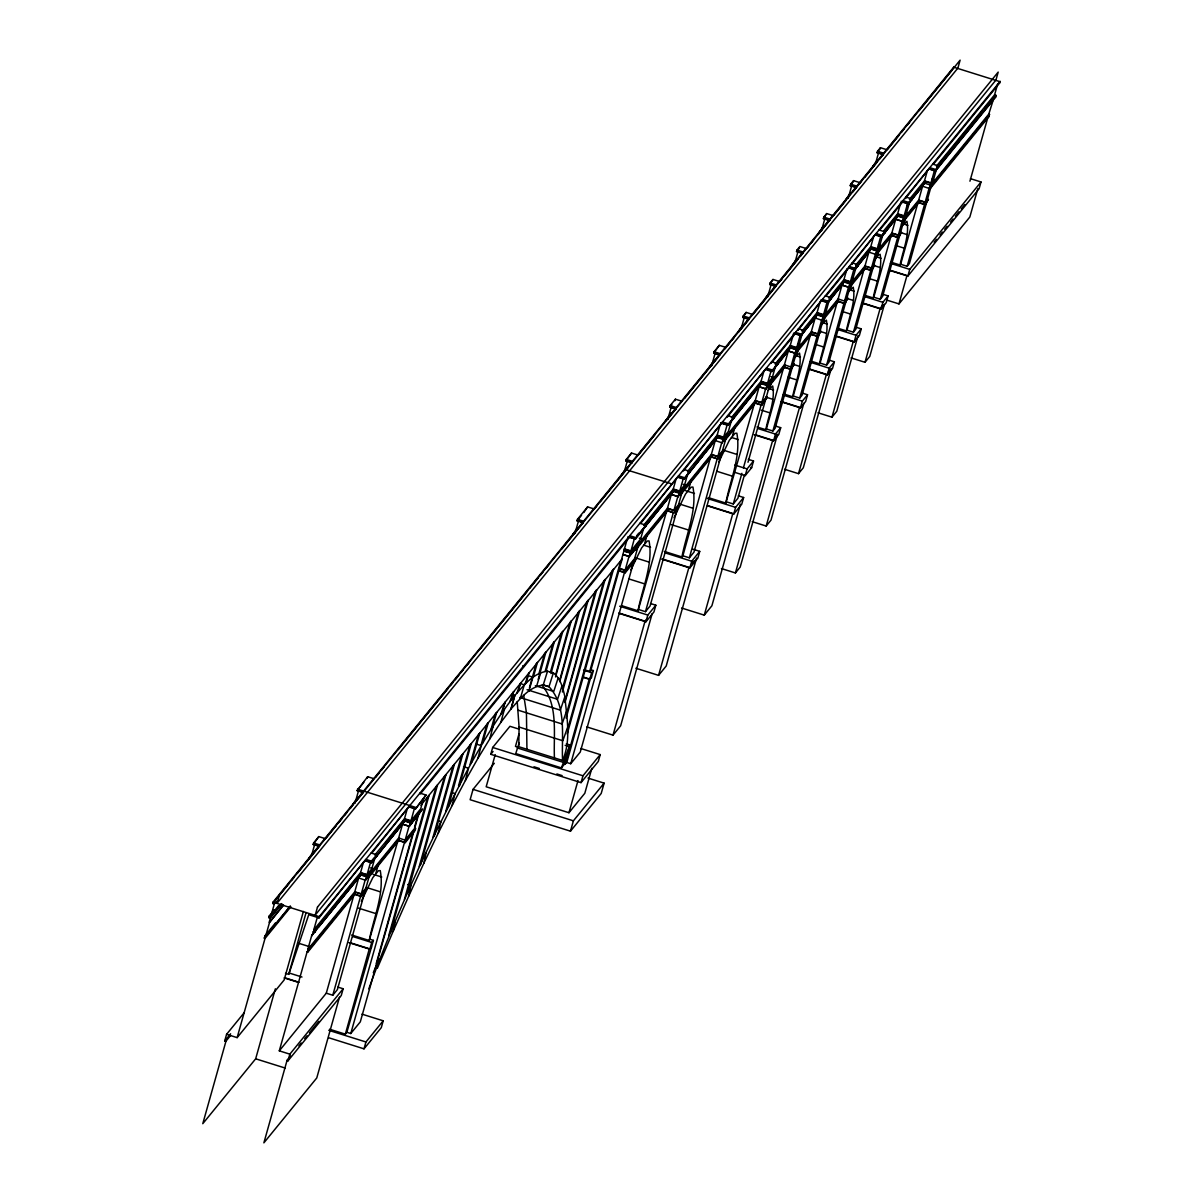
<?xml version="1.0" encoding="UTF-8"?>
<svg xmlns="http://www.w3.org/2000/svg" width="1203" height="1203" viewBox="0 0 1203 1203"><rect width="100%" height="100%" fill="white"/><g stroke="black" fill="none" stroke-linecap="round" stroke-linejoin="round"><path stroke-width="1.5" d="M517.215 701.605L519.079 727.048L518.794 746.717L562.568 760.446C571.395 740.477 566.763 717.74 564.869 696.702C562.884 688.101 560.793 678.567 553.365 672.913L550.102 671.906M526.929 749.274L526.448 712.808L523.756 695.349M554.433 757.89C553.38 734.086 558.568 704.943 542.057 685.349M562.568 760.446C561.38 736.251 567.094 705.95 548.989 686.718L542.493 684.672M361.306 901.333L372.81 877.634L378.419 870.761L380.253 870.611C384.599 893.769 373.516 917.769 369.231 940.505L351.667 935.002M630.838 569.921L641.59 547.936L647.214 541.049L649.049 540.899C653.394 564.057 642.297 588.056 638.011 610.808L622.207 605.846M673.996 517.771L685.499 494.072L691.108 487.2L692.943 487.05C697.289 510.207 686.206 534.207 681.921 556.944L664.357 551.44M718.642 462.208L729.394 440.223L735.003 433.351L736.853 433.2C741.183 456.358 730.101 480.358 725.815 503.095L708.251 497.591M768.025 390.404L772.687 386.013C775.394 400.479 768.461 415.486 765.785 429.697L757.003 426.945M794.882 357.471L799.529 353.08C802.251 367.547 795.318 382.554 792.642 396.764L783.86 394.013M821.739 324.524L826.386 320.133C829.108 334.599 822.175 349.607 819.499 363.817L810.717 361.065M848.581 291.592L853.243 287.201C855.95 301.667 849.032 316.675 846.356 330.885L837.574 328.133M873.919 261.397L877.378 255.833L880.1 254.254C882.807 268.72 875.874 283.728 873.198 297.938L864.416 295.186M902.295 225.698L906.942 221.322C909.663 235.788 902.731 250.795 900.055 265.006L891.273 262.254M368.795 988.881C396.043 913.137 430.704 839.589 468.448 768.206C482.418 743.078 496.899 718.056 514.794 695.469C523.846 685.575 533.215 672.898 547.515 671.214L553.365 672.913L548.989 686.718L543.23 685.033C529.109 686.702 519.876 699.229 510.944 709.003L514.794 695.469L511.546 694.447M377.306 968.355L393.246 931.092L395.201 921.107M393.246 931.092L408.749 896.07L410.945 885.528L407.697 884.506M408.749 896.07L423.772 863.393L426.193 852.341M423.772 863.393L438.238 833.183L440.884 821.664L437.636 820.641M438.238 833.183L452.133 805.529L454.99 793.574L451.742 792.566M452.133 805.529L465.366 780.536L468.448 768.206L463.561 766.672M465.366 780.536L477.937 758.311L481.2 745.619L476.328 744.101M477.937 758.311L489.771 738.898L493.215 725.92M489.771 738.898L500.839 722.386L504.448 709.138M514.794 695.469L511.095 708.808L500.839 722.386M230.69 1035.362L225.773 1041.377L224.69 1041.046L226.585 1034.309L244.344 1012.52M225.984 1041.136L202.781 1123.692L255.668 1058.805L275.352 988.806M268.991 917.378L269.472 915.648M272.901 903.303L273.322 901.799M264.359 937.994L264.991 935.799M269.201 922.19L270.299 918.265L282.013 903.904M274.209 909.829L269.171 916.024L270.795 916.536L274.284 904.1L276.63 901.212M226.585 1034.309L237.141 1037.633L265.021 938.445L290.87 906.731M275.487 922.912L264.825 935.994L265.637 936.25L269.532 922.415L283.622 905.122M313.607 842.987L319.697 844.897L319.276 846.401L313.186 844.491L313.607 842.987L318.81 836.596L324.9 838.521M311.637 855.258L314.63 844.596L319.502 846.13M318.81 836.596L313.186 844.491M303.397 911.453L284.134 979.979L237.141 1037.633M285.487 973.332L288.735 974.34L305.968 913.032M279.291 1050.836L307.171 951.663L354.163 894.009L360.659 896.055L332.78 995.227L326.284 993.197L279.291 1050.836L289.848 1054.159L343.156 988.761L337.893 987.107M307.171 951.663L307.983 951.919L354.825 894.461L361.321 896.491L366.84 888.28L361.938 894.295L355.441 892.25L308.6 949.708L307.788 949.468L311.667 935.633L316.374 929.859M312.148 935.663L313.261 931.739L319.111 924.566M370.509 867.874L373.772 868.897L368.404 875.468L361.908 873.438L315.366 930.52L313.742 930.009L317.246 917.558L318.87 918.069L365.907 859.393L371.998 861.303L405.802 819.589L412.298 821.619L422.584 809.017L409.396 826.386L402.9 824.356L403.997 820.431L386.208 842.265M307.983 951.919L308.6 949.708M315.186 931.874L315.682 930.145M319.096 917.784L319.517 916.28M363.592 791.048L363.171 792.551L357.08 790.642L367.637 776.717L373.727 778.627M355.035 803.183L358.524 790.747L363.411 792.266M287.081 1060.294L263.878 1142.85L316.765 1077.963L339.472 997.197M367.201 778.221L367.637 776.717M290.6 1055.963L286.87 1060.55L287.953 1060.881L289.848 1054.159M326.284 993.197L354.163 894.009M307.788 949.468L354.78 891.814L358.659 877.979L365.501 880.25L398.058 840.16L404.554 842.205L414.088 830.506L360.314 1021.843L350.78 1033.527L346.855 1032.294L345.336 1034.159L329.577 1029.212M358.99 878.205L360.103 874.28M313.742 930.009L360.584 872.551L363.592 861.874M354.825 894.461L355.441 892.25M311.667 935.633L361.908 873.438M361.276 893.859L365.171 880.025L369.757 874.386L365.877 888.22L361.276 893.859L354.78 891.814M365.501 880.25L366.599 876.325L361.727 874.792M360.584 872.551L367.08 874.581L370.584 862.145L374.148 857.769M361.321 896.491L361.938 894.295M365.471 860.897L371.577 862.807L371.998 861.303M368.404 875.468L367.923 877.213L361.411 875.167M375.336 856.325L371.832 868.761L367.08 874.581M376.78 856.416L377.201 854.912L371.11 853.002M373.276 870.626L373.772 868.897M343.156 988.761L341.261 995.498L287.953 1060.881M375.907 873.137L378.404 864.265M369.231 940.505L398.058 840.16M373.246 869.167L398.674 837.965L402.569 824.13L409.065 826.175L405.185 839.995L414.689 828.326L418.584 814.506L410.118 824.882M374.825 855.077L404.494 818.702L407.486 808.025M369.171 876.852L398.719 840.611L399.336 838.401L368.614 876.1M345.336 1034.159L369.351 948.746L350.088 942.701M371.577 862.807L405.802 819.589M371.862 853.077L409.802 805.544M348.945 942.656L369.817 949.197L371.712 942.475L373.426 940.37L370.178 939.348M346.855 1032.294L373.426 940.37M350.78 1033.527L404.554 842.205M409.396 826.386L410.494 822.476M404.494 818.702L410.99 820.732L414.479 808.296L409.606 806.762M405.216 842.641L405.832 840.446L415.652 828.401L415.035 830.596L405.216 842.641L398.719 840.611M409.381 807.048L415.471 808.957L426.027 795.033L419.922 793.123M412.298 821.619L411.817 823.363L405.321 821.318M376.208 963.618L413.516 830.897M414.524 827.303L418.554 812.957M419.065 814.536L420.163 810.611L418.012 813.243M423.651 798.206L420.659 808.882L410.99 820.732M426.027 795.033L415.471 808.957M388.659 935.829L427.651 797.108L429.035 795.409L390.539 932.325M404.419 899.438L436.103 786.732L437.486 785.033L407.486 893.348M328.614 1037.723L364.013 1048.836L365.938 1041.978L383.201 1020.806L361.968 1014.144M419.245 866.416L444.554 776.356L445.937 774.657L420.629 864.716M433.035 837.093L453.02 765.98L454.403 764.281L434.268 835.89M383.201 1020.806L381.291 1027.648L364.013 1048.836M445.727 811.649L461.471 755.619L462.854 753.92L448.524 806.446M458.538 785.77L469.922 745.243L471.305 743.544L459.366 786.04M470.087 764.356L478.388 734.868L479.771 733.168L471.471 762.657M480.583 746.732L486.839 724.492L488.223 722.792L482.448 743.319M494.313 763.273L473.05 789.363L470.132 799.709L570.478 831.168L601.199 793.484L604.117 783.138L587.981 778.085M491.035 729.304L495.29 714.116L496.674 712.417L491.937 729.289M500.884 713.935L505.14 702.056L502.268 712.236M580.748 748.492L600.222 754.597L598.297 761.439L581.034 782.627L490.764 754.311L492.689 747.469L509.952 726.296L518.809 729.063M509.861 701.74L513.591 691.68L511.245 700.056M495.215 754.627L486.177 786.777L568.959 812.732L584.808 793.288L591.831 768.281M516.809 693.214L520.553 683.139L518.192 691.514M524.764 684.642L529.004 672.763L526.147 682.943M529.44 687.71L536.072 664.086L537.455 662.402L533.666 675.891M577.47 519.32L583.56 521.23L583.139 522.734L577.049 520.824L577.47 519.32L587.59 506.899L593.696 508.809M575.004 533.365L578.493 520.914M519.034 733.77L515.47 746.401L518.162 747.243M519.23 742.672L515.756 753.574L561.41 767.89L564.493 764.116L569.891 744.928L566.357 743.83M538.764 674.236L544.538 653.725L545.921 652.026L538.222 679.379M587.59 506.899L583.801 512.538M545.185 671.109L552.989 643.349L554.372 641.65L546.087 671.139M550.463 672.056L561.44 632.973L562.824 631.274L550.944 673.56M555.545 676.928L571.29 620.898L569.906 622.598L555.575 675.139M559.756 681.635L579.741 610.538L578.357 612.222L559.59 680.597M626.297 459.426L632.387 461.335L631.966 462.839L625.861 460.929L626.297 459.426L631.5 453.035L637.59 454.96M562.523 688.311L586.808 601.861L588.207 600.162L562.387 692.011M624.312 471.696L627.319 461.035M631.5 453.035L625.861 460.929M564.974 702.492L596.658 589.786L595.274 591.485L565.275 699.8M566.252 714.432L603.726 581.109L605.109 579.41L566.117 718.131M567.32 730.371L612.177 570.733L613.575 569.034L567.184 734.056M561.41 767.89L569.891 744.928M584.793 669.876L589.696 671.409L620.838 560.628L622.162 559.004L420.87 805.213M626.853 540.327L621.695 558.869M625.184 572.823L625.801 570.613L635.62 558.568L635.004 560.778L625.184 572.823L618.748 570.793L622.162 559.004M589.696 671.409L591.004 669.815L618.883 570.628L624.507 572.402L634.041 560.703L580.267 752.04L570.733 763.725L566.793 762.491L564.493 764.116M565.29 764.356L589.29 678.943L591.485 677.289L593.38 670.567L591.004 669.815M420.328 793.935L629.44 537.41L629.77 535.711L635.861 537.621L674.597 489.877L681.093 491.907L686.447 485.335L683.199 484.313M583.29 677.379L589.771 679.409L591.665 672.672L593.38 670.567M566.793 762.491L590.808 677.078M670.191 405.576L676.281 407.486L675.86 408.99L669.77 407.08L670.191 405.576L675.394 399.185L681.484 401.095M570.733 763.725L624.507 572.402M619.515 568.418L625.139 570.177L629.034 556.342L636.432 547.275M667.725 419.621L671.214 407.185L676.086 408.704M629.034 556.342L622.868 554.523L629.364 556.568L630.462 552.643L623.665 550.989L631.786 553.53L642.552 539.185L639.304 538.162M624.447 548.869L630.958 550.914L634.447 538.463M632.823 537.952L629.349 537.215L635.44 539.124L635.861 537.621M674.973 400.689L675.394 399.185M638.552 544.673L634.658 558.508L625.139 570.177M639.034 544.703L639.77 542.102M643.62 528.388L640.613 539.049L630.958 550.914M645.56 526.703L645.996 525.2L639.891 523.29M642.071 540.914L642.552 539.185M568.959 812.732L577.996 780.582M644.703 543.425L647.199 534.553M581.034 782.627L582.959 775.785L600.222 754.597M570.478 831.168L573.395 820.822L604.117 783.138M638.011 610.808L666.853 510.448L629.364 556.568M667.47 508.252L671.349 494.418L677.86 496.463L682.447 490.824L678.552 504.659L673.966 510.283L667.47 508.252L642.026 539.455M672.793 490.719L671.68 494.644L678.176 496.689L686.447 485.335M643.605 525.365L673.274 488.989L676.266 478.313M635.59 550.042L667.5 510.899L668.282 508.508M635.44 539.124L674.597 489.877M640.643 523.365L678.582 475.832L684.687 477.741L718.492 436.027L724.988 438.057L730.356 431.486L729.86 433.215M709.199 367.381L713.981 360.389M714.086 351.727L720.191 353.637L719.755 355.141L713.665 353.231L714.086 351.727L719.304 345.336L725.394 347.246L724.973 348.75L729.529 343.156M711.62 365.772L715.123 353.336L718.371 354.359M719.304 345.336L713.665 353.231M638.973 609.635L645.47 611.665L673.349 512.493L667.665 510.704M673.966 510.283L677.86 496.463M678.176 496.689L679.289 492.764M673.274 488.989L679.77 491.019L683.274 478.583L678.402 477.05M674.011 512.929L679.53 504.719L674.011 512.929L667.5 510.899M678.161 477.335L684.266 479.245L684.687 477.741M681.093 491.907L680.597 493.651L674.101 491.606M586.823 726.928L613.019 735.138L645.034 621.199L647.214 618.522M619.56 613.515L645.921 621.786L647.815 615.064L655.846 605.199L650.567 603.545M682.928 490.854L684.026 486.944L680.477 491.305M688.011 472.764L684.522 485.2L679.77 491.019M689.469 472.854L689.89 471.35L683.8 469.441M652.161 613.65L620.643 725.785L613.019 735.138M655.846 605.199L653.951 611.936L645.921 621.786M688.597 489.576L691.093 480.704M743.243 315.953L749.349 317.863L748.928 319.381L742.822 317.457L743.243 315.953L746.146 312.404L752.251 314.314M741.274 328.224L744.281 317.562L749.153 319.096M746.146 312.404L742.822 317.457M682.868 555.786L710.747 456.599L717.244 458.644L721.845 453.005L693.966 552.192L689.364 557.816L682.868 555.786L681.921 556.944M685.936 485.606L711.364 454.403L715.259 440.569L722.086 442.824L754.642 402.749L761.153 404.794L743.409 467.907M715.59 440.794L716.687 436.869L723.183 438.915L722.086 442.824M687.514 471.516L717.168 435.14L720.176 424.464M711.409 457.05L712.026 454.839L718.522 456.884L723.424 450.869L717.905 459.08L711.409 457.05L680.672 494.734M684.266 479.245L718.492 436.027M683.379 470.944L722.492 421.982L728.582 423.892L762.386 382.178L768.897 384.208L774.251 377.637L771.003 376.614M689.364 557.816L717.244 458.644M711.364 454.403L717.86 456.433L721.755 442.614M717.168 435.14L723.68 437.17L727.168 424.734L720.672 422.689M717.905 459.08L718.522 456.884M722.071 423.486L728.161 425.396L728.582 423.892M724.988 438.057L724.507 439.802L718.011 437.757M635.876 668.251L658.582 675.364L688.943 567.35L662.748 559.139M765.213 298.675L768.747 293.186M661.695 559.124L689.815 567.936L691.71 561.199L699.74 551.35L692.717 549.139M726.823 437.005L727.559 434.388M731.424 420.689L728.416 431.351L723.68 437.17M770.1 283.021L776.191 284.931L775.77 286.434L769.679 284.525L770.1 283.021L773.003 279.457L779.093 281.367M733.364 419.005L733.785 417.501L727.695 415.591L727.274 417.095L766.386 368.133L772.476 370.043L791.544 346.404L798.055 348.434L801.108 344.69L797.86 343.667M767.634 297.066L771.123 284.63L776.01 286.149M773.003 279.457L769.679 284.525M696.567 557.997L666.206 666.011L658.582 675.364M699.74 551.35L697.86 558.087L689.815 567.936M732.507 435.727L734.988 426.854M796.957 250.074L803.048 251.983L802.627 253.502L796.536 251.577L796.957 250.074L799.86 246.525L805.95 248.435M725.815 503.095L754.642 402.749M755.273 400.554L759.153 386.719L765.649 388.764L770.251 383.125L766.356 396.96L761.77 402.584L755.273 400.554L729.83 431.757M760.221 384.328L759.484 386.945L765.98 388.975L783.815 366.975L790.311 369.02L772.882 431.005L766.386 428.975L765.785 429.697M731.409 417.667L761.078 381.291L764.07 370.614M755.304 403.185L755.92 400.99L762.431 403.035L767.319 397.02L761.8 405.231L755.304 403.185L724.582 440.884M794.988 262.344L797.98 251.683M728.161 425.396L762.386 382.178M726.762 501.937L733.274 503.967L741.89 473.32M761.77 402.584L765.649 388.764M765.98 388.975L767.093 385.065L760.582 383.02M761.078 381.291L767.574 383.321L771.078 370.885L767.815 369.862M761.8 405.231L762.431 403.035M765.965 369.637L772.055 371.547L772.476 370.043M768.897 384.208L768.401 385.937L761.905 383.907M681.575 608.011L704.266 615.139L732.838 513.486L708.402 505.831M744.446 474.899L737.86 498.343L733.274 503.967M747.995 462.268L765.74 399.155L762.296 403.381M707.364 505.816L733.725 514.087L735.604 507.35L743.649 497.501L738.371 495.847M770.732 383.156L771.83 379.231L768.266 383.607M775.815 365.05L772.326 377.501L767.574 383.321M734.657 472.328L745.198 475.636L747.093 468.899L753.529 461.005L748.266 459.351M769.965 387.592L771.529 382.043M777.273 365.156L777.694 363.652L771.589 361.742M773.77 379.366L774.251 377.637M740.462 504.147L711.89 605.786L704.266 615.139M745.198 475.636L751.649 467.726L753.529 461.005M743.649 497.501L741.755 504.222L733.725 514.087M823.814 217.142L829.905 219.051L829.484 220.555L823.393 218.645L823.814 217.142L826.717 213.578L832.807 215.487M821.333 231.187L824.837 218.751L829.709 220.269M826.717 213.578L823.393 218.645M766.386 428.975L783.815 366.975M772.732 379.125L784.431 364.78L788.311 350.945L794.807 352.99L797.093 350.178L793.213 364.013L790.927 366.825L794.807 352.99M795.138 353.216L796.251 349.291L789.739 347.246L788.642 351.171L795.138 353.216L801.108 344.69M775.123 364.058L790.236 345.517L793.724 333.066M768.296 387.261L784.461 367.426L785.078 365.231L767.755 386.479M772.055 371.547L791.544 346.404M795.123 333.863L795.544 332.359L801.649 334.269L801.213 335.772L795.123 333.863L771.168 363.246M790.236 345.517L796.732 347.547L800.236 335.111M790.972 369.456L794.175 364.088L790.972 369.456L784.461 367.426M792.597 366.208L775.168 428.208L772.882 431.005M798.311 347.607L797.589 350.223L791.063 348.133M802.672 332.118L799.168 344.554L796.732 347.547M721.439 568.568L735.409 572.944L772.717 440.208L755.258 434.734M796.822 354.644L798.371 349.111M754.266 434.749L773.589 440.809L775.484 434.072L780.702 427.682L775.424 426.027M804.115 332.223L804.536 330.705L798.446 328.795L798.025 330.299L822.401 299.427L828.491 301.336L828.07 302.84L821.98 300.93M780.702 427.682L778.807 434.418L773.589 440.809M850.656 184.194L856.762 186.104L856.341 187.608L850.235 185.698L850.656 184.194L853.559 180.645L859.664 182.555L859.228 184.059L861.513 181.262M848.19 198.239L851.694 185.803L856.566 187.337M853.138 182.149L853.559 180.645M793.243 396.028L810.657 334.043L817.168 336.073L819.454 333.276L802.025 395.261L799.739 398.073L793.243 396.028L792.642 396.764M800.747 344.75L811.273 331.848L815.168 318.013L821.995 320.269L823.093 316.344L816.596 314.314L809.619 322.87M815.499 318.239L816.596 314.314M801.98 331.111L817.093 312.569L820.085 301.908M811.318 334.479L811.935 332.284L818.431 334.329L821.032 331.141L817.814 336.524L811.318 334.479L796.296 352.9M800.386 336.765L818.401 313.457L824.897 315.502L827.965 311.757L824.702 310.735M799.739 398.073L817.168 336.073M811.273 331.848L817.784 333.878L821.664 320.043M817.093 312.569L823.589 314.615L827.078 302.164L828.717 300.179M817.814 336.524L818.431 334.329M823.95 317.246L820.07 331.081L817.784 333.878M817.92 315.201L824.416 317.231L824.897 315.502M824.431 317.276L825.168 314.66M829.017 300.961L826.025 311.622L823.589 314.615M752.221 521.666L766.176 526.042L799.559 407.276L782.1 401.802M823.679 321.712L825.228 316.163M781.108 401.802L800.446 407.862L802.341 401.14L807.544 394.749L802.281 393.095M830.972 299.276L831.393 297.773L825.303 295.863M827.965 311.757L821.875 320.284M803.86 403.185L770.988 520.147L766.176 526.042M807.544 394.749L805.664 401.471L800.446 407.862M877.513 151.262L883.603 153.172L883.182 154.676L877.092 152.766L877.513 151.262L880.416 147.698L886.506 149.608M875.543 163.533L878.536 152.856L883.423 154.39M820.085 363.095L837.514 301.096L844.01 303.141L826.596 365.126L820.085 363.095L819.499 363.817M827.604 311.818L838.13 298.9L842.025 285.066L848.521 287.111L850.807 284.299L846.912 298.133L844.626 300.945L848.521 287.111M879.995 149.202L880.416 147.698M843.453 281.367L842.356 285.291L848.852 287.337L864.371 268.164L870.867 270.194L853.438 332.193L846.942 330.148L846.356 330.885M828.822 298.179L843.935 279.637L846.942 268.976M821.995 321.381L838.175 301.547L838.792 299.352L822.611 319.186M826.641 304.494L845.258 280.525L851.754 282.555L854.807 278.81L851.559 277.788M848.837 267.983L849.258 266.48L855.348 268.389L854.927 269.893L848.837 267.983L826.025 295.968M848.852 287.337L849.95 283.412M843.935 279.637L850.446 281.667L853.935 269.231L849.062 267.698M844.671 303.577L847.889 298.209L844.671 303.577L838.175 301.547M846.295 300.329L828.882 362.329L826.596 365.126M851.288 284.344L852.025 281.728M784.536 469.275L798.506 473.651L826.416 374.328L808.957 368.855M850.521 288.765L852.085 283.231M809.724 369.411L827.303 374.93L829.183 368.193L834.401 361.802L829.138 360.148M857.829 266.344L858.25 264.825L852.16 262.916L851.739 264.419L876.115 233.532L882.205 235.457L881.784 236.961L875.679 235.051M854.325 280.555L854.807 278.81M834.401 361.802L832.506 368.539L827.303 374.93M846.942 330.148L864.371 268.164M853.288 280.314L864.987 265.968L868.867 252.134L875.709 254.389L881.182 247.607L881.664 245.878L878.416 244.856M869.198 252.359L870.31 248.435L876.807 250.465L875.709 254.389M855.679 265.231L870.792 246.69L873.784 236.029M865.032 268.6L865.649 266.404L872.145 268.449L874.731 265.262L871.528 270.645L865.032 268.6L848.852 288.449M854.626 270.164L872.115 247.577L878.611 249.622L881.664 245.878M871.483 267.998L875.378 254.164L877.664 251.367L873.769 265.201L871.483 267.998L864.987 265.968M870.792 246.69L877.288 248.735L880.791 236.284L877.543 235.277M871.528 270.645L872.145 268.449M873.152 267.397L855.724 329.381L853.438 332.193M878.611 249.622L878.13 251.352L871.619 249.322M883.228 233.292L879.739 245.743L877.288 248.735M818.01 412.794L831.965 417.17L853.273 341.396L837.559 336.464M877.378 255.833L878.942 250.284M834.822 335.923L854.145 341.983L856.04 335.261L861.258 328.855L855.98 327.216M884.686 233.397L885.107 231.893L879.002 229.984M858.07 335.502L836.777 411.276L831.965 417.17M861.258 328.855L859.363 335.592L854.145 341.983M873.799 297.216L891.228 235.217L897.724 237.262L900.009 234.45L882.581 296.449L880.295 299.246L873.799 297.216L873.198 297.938M891.844 233.021L895.724 219.187L902.22 221.232L898.34 235.066L891.844 233.021L881.303 245.938M897.152 215.487L896.055 219.412L902.551 221.457L903.664 217.532L897.152 215.487L889.017 225.472M883.694 230.871L897.649 213.758L900.641 203.096M891.874 235.668L892.491 233.472L899.002 235.502L901.588 232.329L898.385 237.698L891.874 235.668L876.867 254.089M880.942 237.953L898.957 214.645L905.468 216.675L908.521 212.931L902.445 221.457M902.536 202.104L902.957 200.6L909.062 202.51L908.626 204.014L902.536 202.104L879.724 230.089M880.295 299.246L897.724 237.262M897.649 213.758L904.145 215.788L907.648 203.352L901.137 201.307M898.385 237.698L899.002 235.502M904.506 218.42L900.626 232.254L898.34 235.066M905.724 215.848L905.002 218.465L898.476 216.375M909.588 202.134L906.581 212.796L904.145 215.788M851.032 357.892L865.002 362.283L880.13 308.449L862.671 302.976M904.235 222.886L905.784 217.352M861.679 302.991L881.002 309.051L882.897 302.314L888.115 295.923L882.837 294.269M911.528 200.45L911.949 198.946L905.859 197.036L905.438 198.54L929.814 167.653L935.904 169.578L996.234 95.338L994.595 94.826L936.43 166.179M884.416 304.359L869.799 356.389L865.002 362.283M888.115 295.923L886.22 302.645L881.002 309.051M953.287 68.676L953.708 67.173L999.919 81.669L999.498 83.172M900.656 264.269L918.069 202.284L924.581 204.315L907.152 266.314L900.656 264.269L900.055 265.006M908.16 212.991L918.686 200.089L922.581 186.254L929.408 188.51L934.881 181.728L935.378 179.999L932.114 178.976M923.272 185.172L924.009 182.555M909.393 199.352L924.505 180.811L927.498 170.149M918.731 202.721L919.348 200.525L925.844 202.57L928.445 199.382L925.227 204.766L918.731 202.721L901.408 223.984M907.197 205.683L925.814 181.698L932.31 183.743L935.378 179.999M925.197 202.119L929.077 188.285L931.363 185.488L927.483 199.322L925.197 202.119L918.686 200.089M929.408 188.51L930.505 184.585M924.505 180.811L931.002 182.856L934.49 170.405M925.227 204.766L925.844 202.57M926.866 201.518L909.438 263.502L907.152 266.314M935.904 169.578L935.483 171.082L929.393 169.157M932.957 181.593L931.844 185.518L925.333 183.442M936.942 167.412L933.438 179.864L931.002 182.856M886.776 300.088L898.987 303.908L906.972 275.517L889.528 270.043M890.28 270.6L907.859 276.104L909.754 269.382L981.001 181.969L970.46 178.661M938.385 167.518L938.806 166.014L932.716 164.104M969.934 181.202L988.174 116.285L988.986 116.541L929.618 189.367M933.844 181.503L988.791 114.09L993.092 100.39M993.016 100.481L993.753 97.864M994.595 94.826L997.603 84.15M988.836 116.736L989.452 114.526M995.437 97.443L995.919 95.714M977.828 188.615L969.844 217.006L898.987 303.908M981.001 181.969L979.122 188.691L907.859 276.104M520.358 698.432L524.282 684.823L521.034 683.8M528.899 690.898L532.959 677.169L528.087 675.635M288.735 974.34L308.735 914.686L317.517 917.438M536.538 686.432L540.703 672.627M543.23 685.033L547.515 671.214M558.207 677.755L553.756 691.469L535.32 685.695M562.057 685.695L557.545 699.289L527.064 689.725M564.869 696.702L560.327 710.146L519.816 697.439M566.673 710.762L562.087 723.98L518.328 710.251M567.425 727.815L562.839 740.762L519.079 727.048M373.291 972.731L379.005 958.941M357.08 790.642L363.832 782.356M577.049 520.824L581.545 515.305M669.77 407.08L671.845 404.524M796.536 251.577L799.439 248.029M850.235 185.698L852.175 183.337M877.092 152.766L879.032 150.39M313.487 851.649L308.705 858.641L310.855 856.01M357.667 797.454L352.614 804.792L357.186 799.183M576.493 529.019L572.583 534.959L577.154 529.365M626.177 468.087L621.395 475.08L624.613 471.14M671.154 412.915L665.304 421.23L669.59 415.967M741.905 326.133L738.356 331.607L741.409 327.863M795.604 260.254L792.07 265.728L794.1 263.231M822.461 227.307L818.912 232.796L820.957 230.299M849.318 194.375L845.769 199.848L847.814 197.352M876.16 161.428L872.626 166.916L875.679 163.157M953.708 67.173L273.006 902.175L319.216 916.656L1000.219 81.293M766.236 297.427L768.266 294.915M289.126 883.393L272.66 903.588L274.284 904.1M291.442 880.536L293.758 877.694M297.246 873.438L319.276 846.401M325.652 838.581L336.208 825.634M338.554 822.762L342.073 818.446M344.419 815.574L346.765 812.687M350.284 808.371L352.614 805.499M356.133 801.183L363.171 792.551M375.667 777.228L379.231 772.867M381.607 769.95L383.968 767.048M398.193 749.589L447.997 688.522M450.358 685.605L452.734 682.702M455.11 679.785L458.659 675.424M461.035 672.522L463.396 669.605M466.959 665.244L469.335 662.342M479.997 649.244L527.425 591.079M529.786 588.177L538.087 577.996M540.463 575.079L542.839 572.177M546.388 567.816L548.763 564.899M561.801 548.914L583.139 522.734M594.447 508.869L596.793 505.997M600.297 501.681L628.447 467.155M638.342 455.02L654.763 434.884M667.65 419.065L675.86 408.99M684.582 398.298L718.582 356.584M731.815 340.359L734.086 337.562M738.657 331.968L748.928 319.381M752.958 314.419L766.642 297.622M768.928 294.825L775.77 286.434M779.815 281.472L782.1 278.675M784.371 275.878L798.07 259.096M800.341 256.299L802.627 253.502M806.672 248.54L808.957 245.743M811.228 242.946L813.514 240.149M818.07 234.54L829.484 220.555M833.529 215.593L846.07 200.209M852.912 191.818L856.341 187.608M864.942 177.067L877.483 161.668M879.769 158.871L883.182 154.676M887.273 149.668L899.062 135.202M901.408 132.315L903.769 129.428M907.303 125.082L909.663 122.195M919.107 110.616L952.114 70.135M272.54 913.017L268.675 917.769L270.299 918.265M274.916 910.115L278.464 905.754M270.795 916.536L281.337 903.603M283.246 904.957L269.532 922.415M265.637 936.25L290.314 905.979M290.043 906.506L264.209 938.19L265.021 938.445M933.468 164.164L999.723 82.887M330.825 910.19L350.735 885.769M353.065 882.897L356.584 878.596M644.312 525.651L647.876 521.29M650.237 518.373L658.552 508.192M660.913 505.275L663.289 502.358M666.853 497.997L669.229 495.08M694.146 464.523L716.687 436.869M732.116 417.952L738.04 410.674M740.416 407.757L743.98 403.396M746.341 400.479L748.717 397.576M751.093 394.659L753.469 391.757M757.033 387.381L759.394 384.479M775.8 364.359L789.739 347.246M830.656 297.051L834.145 292.78M836.476 289.923L838.807 287.081M856.356 265.547L870.31 248.435M910.054 199.668L913.543 195.382M915.874 192.54L918.205 189.683M938.325 164.991L982.25 111.127M984.61 108.21L988.174 103.834M990.55 100.932L992.926 98.014M224.69 1041.046L230.615 1033.783M636.598 535.831L638.748 533.2M854.747 268.239L856.371 266.239L852.882 278.675L850.446 281.667M801.409 334.314L818.401 313.457M828.265 301.382L845.258 280.525M855.107 268.434L872.115 247.577M880.837 236.886L898.957 214.645M908.821 202.555L925.814 181.698M318.72 926.987L358.659 877.979M373.667 859.589L402.569 824.13M641.289 531.29L645.921 525.621M648.237 522.779L671.349 494.418M686.357 476.027L703.695 454.749M706.011 451.922L715.259 440.569M729.093 423.591L736.025 415.08M738.341 412.253L759.153 386.719M775.439 366.735L788.311 350.945M802.296 333.802L804.642 330.93M806.972 328.058L815.168 318.013M826.807 303.727L842.025 285.066M854.837 269.352L868.867 252.134M881.694 236.405L895.724 219.187M907.378 204.901L921.408 187.683M935.393 170.54L958.776 141.849M961.107 138.992L992.686 100.255M934.851 171.834L995.738 97.067M367.787 874.867L371.351 870.506M412.644 819.829L415.862 815.89M632.613 550.012L639.064 542.102M724.056 439.787L726.341 436.975L722.462 450.809L717.86 456.433M637.395 546.388L668.131 508.689L674.627 510.734M681.304 492.538L712.026 454.839M725.198 438.689L755.92 400.99M795.769 352.118L811.935 332.284M848.31 287.667L865.649 266.404M876.325 253.307L892.491 233.472M903.182 220.36L919.348 200.525M930.235 187.172L989.603 114.345L988.791 114.09M686.477 486.388L710.747 456.599M801.724 345.005L810.657 334.043M828.581 312.058L837.514 301.096M882.28 246.179L891.228 235.217M909.137 213.232L918.069 202.284M935.558 180.826L988.174 116.285M361.802 894.641L365.246 890.415L337.381 989.603L332.78 995.227M674.492 511.08L677.936 506.854L650.056 606.041L645.47 611.665M490.764 754.311L493.065 751.499M775.589 436.674L777.514 434.328L740.206 567.049L735.409 572.944M828.341 371.983L831.213 368.449L803.303 467.756L798.506 473.651M881.077 307.276L883.002 304.915M934.13 242.194L936.49 239.307M940.039 234.961L942.4 232.059M944.761 229.172L947.122 226.269M950.671 221.923L953.032 219.021M955.393 216.134L958.926 211.788M961.287 208.886L964.836 204.54M369.817 949.197L371.547 947.092M589.771 679.409L591.485 677.289M298.84 1045.873L301.186 1042.986M304.705 1038.655L307.066 1035.783M309.412 1032.896L318.81 1021.362M692.206 563.335L694.387 560.658M625.68 469.561L671.981 483.937M929.618 168.886L932.866 169.894M902.626 223.668L907.889 225.322M899.949 232.359L906.972 234.57M895.498 245.442L904.28 248.194M875.769 256.615L881.032 258.269M890.415 263.322L909.754 269.382M874.852 265.848L880.115 267.502M868.641 278.389L877.423 281.141M845.077 281.878L848.326 282.9M844.777 282.254L851.273 284.299M848.912 289.547L854.19 291.201M863.559 296.254L882.897 302.314M846.25 298.239L853.273 300.449M838.13 298.9L845.288 301.382M820.581 300.133L827.078 302.164M843.544 311.878L850.581 314.073M822.07 322.494L827.333 324.148M838.461 329.742L856.04 335.261M819.393 331.186L826.416 333.381M795.348 333.577L798.612 334.599M816.702 344.81L823.724 347.02M795.213 355.441L800.476 357.08M809.86 362.133L829.183 368.193M792.536 364.118L799.559 366.329M784.431 364.78L791.589 367.261M788.085 377.201L796.867 379.953M768.356 388.374L773.619 390.028M783.003 395.08L802.341 401.14M765.679 397.065L772.702 399.261M761.228 410.148L770.01 412.9M757.905 428.569L775.484 434.072M731.334 437.426L738.356 439.621M722.838 449.997L736.883 454.403M750.552 467.396L751.649 467.726M734.792 465.05L747.093 468.899M716.777 471.26L732.582 476.223M628.943 461.546L632.192 462.569M685.68 490.719L694.462 493.471M707.499 498.538L735.604 507.35M674.417 491.23L677.665 492.253M678.943 503.846L692.988 508.252M671.124 524.568L688.672 530.072M580.117 521.425L583.365 522.448M627.816 536.899L629.44 537.41M643.53 545.124L650.552 547.32M665.349 552.944L691.71 561.199M624.146 549.245L632.267 551.801M635.034 557.696L649.094 562.102M619.365 568.598L625.801 570.613M628.974 578.959L644.778 583.921M619.695 606.237L647.815 615.064M618.853 612.989L645.034 621.199M583.56 670.131L591.665 672.672M582.718 676.868L589.29 678.943M522.673 665.891L524.297 666.402M565.154 745.334L568.673 746.431M517.335 747.95L563.004 762.266M492.689 747.469L582.959 775.785M533.967 766.777L539.245 768.431M556.854 773.95L562.147 775.604M473.05 789.363L573.395 820.822M357.502 789.138L415.892 807.454M405.622 820.942L408.87 821.965M398.674 837.965L405.832 840.446M365.712 860.611L370.584 862.145M372.99 874.28L381.772 877.032M366.253 887.408L380.298 891.814M358.434 908.13L375.998 913.633M352.584 936.475L371.712 942.475M313.261 931.739L314.885 932.25M298.87 943.332L309.397 946.626M289.682 973.182L301.983 977.031M285.036 977.859L299.081 982.265M284.119 977.889L298.073 982.265M328.765 1030.324L365.938 1041.978M255.668 1058.805L285.352 1068.114M279.412 895.137L277.171 903.107L957.874 68.105L960.114 60.15L279.412 895.137M317.487 907.092L315.246 915.047L995.949 80.045L998.189 72.09L317.487 907.092"/></g></svg>
